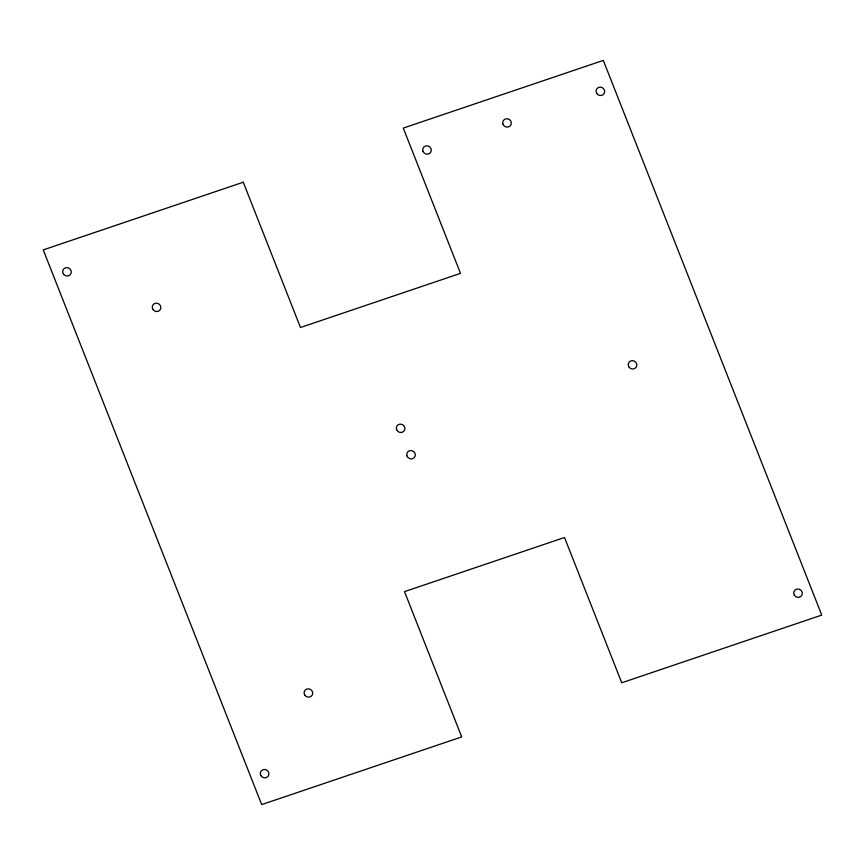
<?xml version="1.0" encoding="UTF-8"?>
<svg xmlns="http://www.w3.org/2000/svg" width="865" height="865" viewBox="0 0 865 865"><rect width="100%" height="100%" fill="white"/><g stroke="black" fill="none" stroke-linecap="round" stroke-linejoin="round"><path stroke-width="1.3" d="M243.27 182.223L43.25 249.899L261.695 804.591L461.715 736.915L404.506 591.638L564.521 537.5L621.73 682.777L821.75 615.101L603.305 60.409L403.285 128.085L460.494 273.362L300.479 327.5L243.27 182.223M596.677 93.312A4.347 4.13 29.7 0 0 604.116 93.539A4.347 4.13 29.7 0 0 600.321 87.149A4.347 4.13 29.7 0 0 596.677 93.312M628.823 366.803A4.347 4.13 29.7 0 0 636.262 367.03A4.347 4.13 29.7 0 0 632.466 360.64A4.347 4.13 29.7 0 0 628.823 366.803M63.296 273.783A4.347 4.13 29.7 0 0 70.735 274.01A4.347 4.13 29.7 0 0 66.94 267.62A4.347 4.13 29.7 0 0 63.296 273.783M260.938 775.646A4.347 4.13 29.7 0 0 268.366 775.873A4.347 4.13 29.7 0 0 264.571 769.482A4.347 4.13 29.7 0 0 260.938 775.646M794.319 595.174A4.347 4.13 29.7 0 0 801.758 595.401A4.347 4.13 29.7 0 0 797.962 589.011A4.347 4.13 29.7 0 0 794.319 595.174M152.856 309.335A4.347 4.13 29.7 0 0 160.285 309.562A4.347 4.13 29.7 0 0 156.489 303.172A4.347 4.13 29.7 0 0 152.856 309.335M304.718 694.973A4.347 4.13 29.7 0 0 312.157 695.201A4.347 4.13 29.7 0 0 308.362 688.81A4.347 4.13 29.7 0 0 304.718 694.973M503.03 124.268A4.347 4.13 29.7 0 0 510.382 125.674A4.347 4.13 29.7 0 0 507.679 118.808A4.347 4.13 29.7 0 0 503.03 124.268M423.017 151.343A4.347 4.13 29.7 0 0 430.37 152.737A4.347 4.13 29.7 0 0 427.667 145.882A4.347 4.13 29.7 0 0 423.017 151.343M396.624 429.667A4.347 4.13 29.7 0 0 403.977 431.073A4.347 4.13 29.7 0 0 401.274 424.207A4.347 4.13 29.7 0 0 396.624 429.667M407.037 456.082A4.347 4.13 29.7 0 0 414.378 457.488A4.347 4.13 29.7 0 0 411.686 450.622A4.347 4.13 29.7 0 0 407.037 456.082"/></g></svg>
